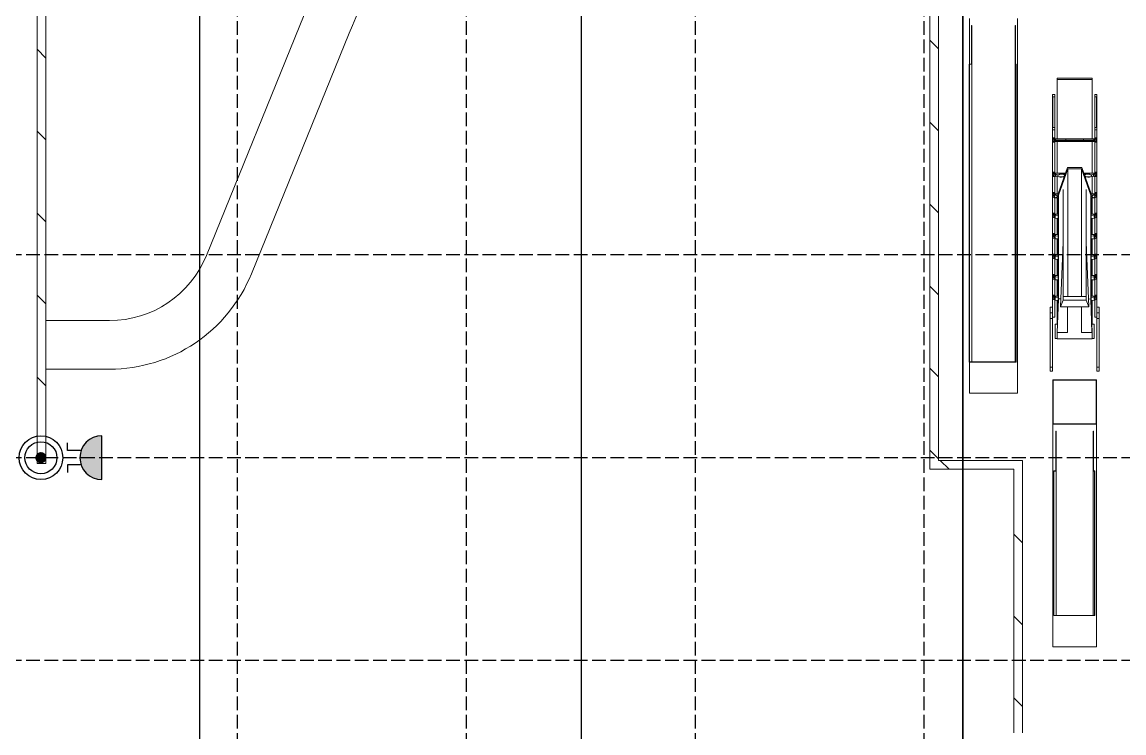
# Model space of a CAD drawing. Header units: millimetres. Extents: x 91119 to 792617, y 23924 to 150567.
# Drawn here: x 618279 to 656303, y 60536 to 85072 of the extents above; entities that cross this region are included whole.
import ezdxf

# ---------------------------------------------------------------- set-up
doc = ezdxf.new("R2010")
doc.units = ezdxf.units.MM
doc.header["$LTSCALE"] = 100
doc.linetypes.add('121217 IES and EMR$0$XKITLINE03', pattern=[6.299213, 4.724409, -1.574803])
doc.linetypes.add('DASHED', pattern=[19.05, 12.7, -6.35])
for name, color, linetype in [('121217 IES and EMR$0$grid', 8, 'Continuous'), ('121217 IES and EMR$0$Xref', 8, 'Continuous'), ('FA', 1, 'Continuous'), ('Fire Alarm', 1, 'Continuous')]:
    doc.layers.add(name, color=color, linetype=linetype)

msp = doc.modelspace()

# ---------------------------------------------------------------- hatches: boundary and pattern name
at = {"layer": 'Fire Alarm'}
h = msp.add_hatch(color=256, dxfattribs=at)
edge = h.paths.add_edge_path()
edge.add_line((621029, 69284), (621029, 70789))
edge.add_arc((621029, 70036), 753, 450, 630)

# ---------------------------------------------------------------- linework, layer by layer
at = {"layer": '121217 IES and EMR$0$grid', "linetype": '121217 IES and EMR$0$XKITLINE03'}
for p, q in [((625702, 128565), (625702, 30568)), ((633602, 128565), (633602, 30568)), ((641502, 128565), (641502, 30568)), ((649402, 128565), (649402, 30568)), ((768187, 77036), (614302, 77036)), ((768187, 70036), (614926, 70036)), ((768187, 63036), (616223, 63036))]:
    msp.add_line(p, q, dxfattribs=at)
at = {"layer": '121217 IES and EMR$0$Xref', "linetype": 'Continuous', "lineweight": 20}
for p, q in [((619102, 118536), (619102, 74769)), ((618802, 69836), (618802, 117236)), ((619102, 116936), (619102, 69836)), ((649602, 69636), (649602, 100040)), ((649902, 100340), (649902, 69936)), ((624640, 77017), (628012, 85316)), ((650977, 84292), (650977, 85190)), ((652627, 84292), (652627, 85190)), ((651044, 83623), (651044, 84953)), ((651044, 84953), (651052, 84953)), ((651052, 83615), (651052, 84953)), ((652552, 84953), (652560, 84953)), ((652552, 83615), (652552, 84953)), ((652560, 83623), (652560, 84953)), ((629567, 84684), (626195, 76385)), ((650977, 83623), (650977, 84292)), ((652627, 83585), (652627, 84292)), ((650967, 73335), (650967, 83623)), ((650967, 83623), (651044, 83623)), ((650976, 83615), (651052, 83615)), ((650976, 73343), (650976, 83615)), ((651052, 83615), (651052, 73343)), ((652552, 83615), (652552, 73343)), ((652552, 83615), (652579, 83615)), ((652560, 83623), (652587, 83623)), ((652579, 83615), (652579, 73343)), ((652587, 83623), (652587, 73335)), ((652627, 72585), (652627, 83585)), ((654002, 83083), (654002, 83131)), ((655202, 83131), (654002, 83131)), ((654002, 81038), (654002, 83083)), ((655202, 83083), (654002, 83083)), ((655202, 83083), (655202, 83131)), ((655202, 81038), (655202, 83083)), ((653837, 81356), (653837, 82568)), ((653837, 82568), (653912, 82568)), ((653912, 82568), (653912, 82492)), ((655367, 82568), (655292, 82568)), ((655292, 82568), (655292, 82492)), ((655367, 81356), (655367, 82568)), ((653843, 82419), (653843, 81504)), ((653912, 82492), (653855, 82492)), ((653912, 81432), (653912, 82492)), ((655292, 81432), (655292, 82492)), ((655292, 82492), (655349, 82492)), ((655361, 82419), (655361, 81504)), ((653855, 81432), (653912, 81432)), ((653912, 81432), (653912, 81356)), ((655349, 81432), (655292, 81432)), ((655292, 81432), (655292, 81356)), ((653837, 74884), (653837, 81356)), ((653912, 81356), (653837, 81356)), ((653847, 81073), (653907, 81073)), ((653847, 81072), (653847, 81073)), ((653847, 81072), (653847, 80924)), ((653893, 81072), (653847, 81072)), ((653868, 81039), (653868, 81032)), ((653876, 81036), (653876, 81035)), ((653877, 81035), (653877, 81036)), ((653886, 81032), (653886, 81039)), ((653901, 81065), (653901, 81071)), ((653907, 81065), (653901, 81065)), ((653901, 81065), (653901, 80992)), ((653901, 80992), (653901, 80915)), ((653901, 80992), (653907, 80992)), ((653907, 81073), (653907, 81065)), ((653907, 80994), (653907, 81065)), ((655297, 81038), (653907, 81038)), ((653929, 80994), (653907, 80994)), ((653907, 80992), (653907, 80986)), ((653912, 81038), (653912, 81356)), ((653929, 80994), (653930, 81020)), ((653936, 81023), (653930, 81020)), ((653936, 81020), (653930, 81020)), ((653941, 81020), (653934, 80994)), ((653936, 81020), (653934, 80994)), ((654297, 80994), (653934, 80994)), ((653941, 81023), (653936, 81023)), ((653936, 81020), (653941, 81023)), ((653941, 81023), (653941, 81020)), ((654302, 81023), (654297, 81023)), ((654297, 81023), (654297, 81020)), ((654302, 81020), (654297, 81020)), ((654297, 80994), (654297, 81020)), ((654302, 81020), (654302, 81023)), ((654302, 81020), (654302, 80994)), ((654901, 80994), (654302, 80994)), ((654901, 81023), (654901, 81020)), ((654906, 81023), (654901, 81023)), ((654906, 81020), (654901, 81020)), ((654901, 80994), (654901, 81020)), ((654906, 81020), (654906, 81023)), ((654906, 81020), (654906, 80994)), ((655269, 80994), (654906, 80994)), ((655262, 81023), (655262, 81020)), ((655262, 81023), (655268, 81020)), ((655267, 81023), (655262, 81023)), ((655269, 80994), (655262, 81020)), ((655273, 81020), (655267, 81023)), ((655269, 80994), (655268, 81020)), ((655273, 81020), (655268, 81020)), ((655273, 81020), (655274, 80994)), ((655297, 80994), (655274, 80994)), ((655292, 81038), (655292, 81356)), ((655292, 81356), (655367, 81356)), ((655297, 81073), (655357, 81073)), ((655297, 81065), (655297, 81073)), ((655297, 81065), (655297, 80994)), ((655303, 81065), (655297, 81065)), ((655297, 80992), (655303, 80992)), ((655297, 80986), (655297, 80992)), ((655303, 81071), (655303, 81065)), ((655303, 80992), (655303, 81065)), ((655303, 80992), (655303, 80915)), ((655357, 81072), (655311, 81072)), ((655318, 81039), (655318, 81032)), ((655326, 81036), (655326, 81035)), ((655327, 81035), (655327, 81036)), ((655336, 81032), (655336, 81039)), ((655357, 81073), (655357, 81072)), ((655357, 81072), (655357, 80924)), ((655367, 74884), (655367, 81356)), ((653893, 80924), (653847, 80924)), ((653868, 80958), (653868, 80965)), ((653876, 80962), (653876, 80961)), ((653877, 80961), (653877, 80962)), ((653886, 80965), (653886, 80958)), ((653907, 80915), (653901, 80915)), ((653907, 80986), (653907, 80985)), ((653907, 80986), (653929, 80986)), ((653907, 80985), (653907, 80915)), ((655297, 80954), (653907, 80954)), ((653912, 79854), (653912, 80954)), ((653927, 80959), (653929, 80986)), ((653933, 80959), (653927, 80959)), ((653934, 80986), (653933, 80959)), ((653933, 80959), (653941, 80964)), ((653934, 80986), (653941, 80966)), ((653934, 80986), (654297, 80986)), ((653941, 80966), (653941, 80964)), ((654002, 79854), (654002, 80954)), ((654297, 80959), (654297, 80986)), ((654302, 80959), (654297, 80959)), ((654302, 80986), (654901, 80986)), ((654302, 80986), (654302, 80959)), ((654359, 80967), (654359, 80959)), ((654844, 80967), (654359, 80967)), ((654844, 80959), (654359, 80959)), ((654844, 80959), (654844, 80967)), ((654901, 80959), (654901, 80986)), ((654906, 80959), (654901, 80959)), ((654906, 80986), (655269, 80986)), ((654906, 80986), (654906, 80959)), ((655202, 79854), (655202, 80954)), ((655262, 80966), (655269, 80986)), ((655262, 80966), (655262, 80964)), ((655262, 80964), (655271, 80959)), ((655271, 80959), (655269, 80986)), ((655276, 80959), (655271, 80959)), ((655275, 80986), (655297, 80986)), ((655275, 80986), (655276, 80959)), ((655292, 79854), (655292, 80954)), ((655297, 80985), (655297, 80986)), ((655297, 80985), (655297, 80915)), ((655303, 80915), (655297, 80915)), ((655357, 80924), (655311, 80924)), ((655318, 80958), (655318, 80965)), ((655326, 80962), (655326, 80961)), ((655327, 80961), (655327, 80962)), ((655336, 80965), (655336, 80958)), ((653847, 79890), (653907, 79890)), ((653847, 79889), (653847, 79890)), ((653847, 79889), (653847, 79741)), ((653893, 79889), (653847, 79889)), ((653868, 79855), (653868, 79848)), ((653876, 79853), (653876, 79852)), ((653877, 79852), (653877, 79853)), ((653886, 79848), (653886, 79855)), ((653901, 79880), (653901, 79887)), ((653901, 79880), (653901, 79819)), ((653907, 79880), (653901, 79880)), ((653907, 79890), (653907, 79880)), ((653907, 79880), (653907, 79823)), ((654289, 79854), (653907, 79854)), ((654035, 79137), (654360, 80053)), ((654361, 80005), (654039, 79093)), ((654360, 80053), (654844, 80053)), ((654361, 75604), (654361, 80005)), ((654842, 80005), (654361, 80005)), ((655165, 79093), (654842, 80005)), ((654842, 75604), (654842, 80005)), ((654844, 80053), (655168, 79137)), ((655297, 79854), (654914, 79854)), ((655297, 79890), (655357, 79890)), ((655297, 79880), (655297, 79890)), ((655297, 79880), (655297, 79823)), ((655303, 79880), (655297, 79880)), ((655303, 79887), (655303, 79880)), ((655303, 79880), (655303, 79819)), ((655357, 79889), (655311, 79889)), ((655318, 79855), (655318, 79848)), ((655326, 79853), (655326, 79852)), ((655327, 79852), (655327, 79853)), ((655336, 79848), (655336, 79855)), ((655357, 79890), (655357, 79889)), ((655357, 79889), (655357, 79741)), ((653893, 79741), (653847, 79741)), ((653868, 79774), (653868, 79781)), ((653870, 79742), (653872, 79803)), ((653875, 79742), (653870, 79742)), ((653936, 79840), (653872, 79803)), ((653878, 79803), (653872, 79803)), ((653878, 79803), (653875, 79742)), ((653875, 79742), (653941, 79780)), ((653878, 79803), (653941, 79839)), ((653901, 79757), (653901, 79732)), ((653907, 79732), (653901, 79732)), ((653907, 79761), (653907, 79732)), ((653912, 79147), (653912, 79763)), ((653938, 79770), (653924, 79770)), ((653928, 79742), (653949, 79803)), ((653939, 79742), (653928, 79742)), ((653941, 79837), (653933, 79805)), ((653977, 79805), (653933, 79805)), ((653933, 79805), (653941, 79783)), ((653941, 79839), (653936, 79840)), ((653961, 79803), (653939, 79742)), ((653939, 79742), (654024, 79749)), ((653941, 79839), (653941, 79837)), ((653941, 79783), (653941, 79780)), ((654078, 79813), (653949, 79803)), ((653961, 79803), (653949, 79803)), ((653961, 79803), (654075, 79812)), ((654002, 79147), (654002, 79747)), ((654282, 79835), (654136, 79823)), ((654143, 79722), (654245, 79730)), ((655068, 79823), (654921, 79835)), ((654958, 79730), (655060, 79722)), ((655254, 79803), (655125, 79813)), ((655129, 79812), (655242, 79803)), ((655179, 79749), (655264, 79742)), ((655202, 79147), (655202, 79747)), ((655270, 79805), (655226, 79805)), ((655254, 79803), (655242, 79803)), ((655264, 79742), (655242, 79803)), ((655254, 79803), (655276, 79742)), ((655267, 79840), (655262, 79839)), ((655262, 79839), (655262, 79837)), ((655262, 79839), (655326, 79803)), ((655270, 79805), (655262, 79837)), ((655262, 79783), (655270, 79805)), ((655262, 79783), (655262, 79780)), ((655262, 79780), (655329, 79742)), ((655276, 79742), (655264, 79742)), ((655279, 79770), (655266, 79770)), ((655331, 79803), (655267, 79840)), ((655292, 79147), (655292, 79763)), ((655297, 79761), (655297, 79732)), ((655303, 79732), (655297, 79732)), ((655303, 79757), (655303, 79732)), ((655357, 79741), (655311, 79741)), ((655331, 79803), (655326, 79803)), ((655329, 79742), (655326, 79803)), ((655334, 79742), (655329, 79742)), ((655331, 79803), (655334, 79742)), ((655336, 79781), (655336, 79774)), ((653847, 79183), (653907, 79183)), ((653847, 79182), (653847, 79183)), ((653847, 79182), (653847, 79034)), ((653893, 79182), (653847, 79182)), ((653936, 79133), (653862, 79090)), ((653897, 79092), (653863, 79090)), ((653867, 79090), (653941, 79132)), ((653868, 79148), (653868, 79141)), ((653869, 79089), (653896, 79091)), ((653876, 79146), (653876, 79145)), ((653877, 79145), (653877, 79146)), ((653886, 79141), (653886, 79148)), ((653901, 79173), (653901, 79181)), ((653901, 79173), (653901, 79112)), ((653907, 79173), (653901, 79173)), ((653907, 79183), (653907, 79173)), ((653907, 79173), (653907, 79116)), ((654039, 79147), (653907, 79147)), ((654035, 79109), (653907, 79099)), ((653917, 79002), (653910, 79094)), ((653918, 79003), (653911, 79094)), ((653941, 79130), (653934, 79101)), ((653941, 79132), (653936, 79133)), ((653941, 79132), (653941, 79130)), ((654035, 75514), (654035, 79137)), ((654039, 79093), (654035, 79137)), ((654039, 75513), (654039, 79093)), ((654202, 77478), (654202, 79296)), ((654202, 79296), (654208, 79296)), ((654208, 77474), (654208, 79296)), ((654996, 79296), (655002, 79296)), ((654996, 77474), (654996, 79296)), ((655002, 77478), (655002, 79296)), ((655297, 79147), (655165, 79147)), ((655168, 79137), (655165, 79093)), ((655165, 75513), (655165, 79093)), ((655168, 75514), (655168, 79137)), ((655297, 79099), (655168, 79109)), ((655267, 79133), (655262, 79132)), ((655262, 79132), (655262, 79130)), ((655262, 79132), (655337, 79090)), ((655270, 79101), (655262, 79130)), ((655341, 79090), (655267, 79133)), ((655292, 79094), (655285, 79003)), ((655294, 79094), (655287, 79002)), ((655297, 79183), (655357, 79183)), ((655297, 79173), (655297, 79183)), ((655297, 79173), (655297, 79116)), ((655303, 79173), (655297, 79173)), ((655303, 79181), (655303, 79173)), ((655303, 79173), (655303, 79112)), ((655341, 79090), (655306, 79092)), ((655307, 79091), (655334, 79089)), ((655357, 79182), (655311, 79182)), ((655318, 79148), (655318, 79141)), ((655326, 79146), (655326, 79145)), ((655327, 79145), (655327, 79146)), ((655336, 79141), (655336, 79148)), ((655357, 79183), (655357, 79182)), ((655357, 79182), (655357, 79034)), ((653862, 79034), (653847, 79034)), ((653862, 79090), (653862, 79031)), ((653862, 79090), (653867, 79090)), ((653862, 79031), (653863, 79031)), ((653863, 79090), (653863, 79030)), ((653863, 79090), (653900, 79076)), ((653863, 79030), (653904, 79016)), ((653867, 79090), (653867, 79090)), ((653905, 79076), (653869, 79089)), ((653905, 79076), (653900, 79076)), ((653904, 79026), (653900, 79076)), ((653908, 79039), (653904, 79026)), ((653904, 79026), (653904, 79016)), ((653904, 79016), (653908, 79016)), ((653905, 79076), (653908, 79039)), ((653908, 79039), (653908, 79016)), ((653912, 78440), (653912, 78997)), ((653914, 78997), (654035, 79007)), ((654002, 78440), (654002, 79004)), ((655168, 79007), (655289, 78997)), ((655202, 78440), (655202, 79004)), ((655292, 78440), (655292, 78997)), ((655295, 79039), (655298, 79076)), ((655295, 79039), (655295, 79016)), ((655300, 79026), (655295, 79039)), ((655295, 79016), (655300, 79016)), ((655334, 79089), (655298, 79076)), ((655304, 79076), (655298, 79076)), ((655304, 79076), (655300, 79026)), ((655300, 79016), (655341, 79030)), ((655300, 79026), (655300, 79016)), ((655304, 79076), (655341, 79090)), ((655337, 79090), (655337, 79090)), ((655337, 79090), (655341, 79090)), ((655341, 79090), (655341, 79030)), ((655341, 79090), (655341, 79031)), ((655357, 79034), (655341, 79034)), ((655341, 79031), (655341, 79031)), ((653847, 78476), (653907, 78476)), ((653847, 78475), (653847, 78476)), ((653847, 78475), (653847, 78327)), ((653893, 78475), (653847, 78475)), ((653936, 78426), (653862, 78383)), ((653862, 78383), (653862, 78324)), ((653862, 78383), (653867, 78383)), ((653917, 78387), (653863, 78383)), ((653863, 78383), (653863, 78324)), ((653863, 78383), (653904, 78368)), ((653867, 78383), (653941, 78426)), ((653867, 78383), (653867, 78383)), ((653868, 78442), (653868, 78435)), ((653869, 78382), (653918, 78386)), ((653908, 78369), (653869, 78382)), ((653876, 78439), (653876, 78438)), ((653877, 78438), (653877, 78439)), ((653886, 78435), (653886, 78442)), ((653901, 78466), (653901, 78474)), ((653901, 78466), (653901, 78406)), ((653907, 78466), (653901, 78466)), ((653904, 78368), (653908, 78369)), ((653904, 78368), (653904, 78309)), ((653907, 78476), (653907, 78466)), ((653907, 78466), (653907, 78409)), ((654035, 78440), (653907, 78440)), ((654035, 78402), (653907, 78392)), ((653908, 78369), (653908, 78309)), ((653941, 78423), (653934, 78394)), ((653941, 78426), (653936, 78426)), ((653941, 78426), (653941, 78423)), ((655297, 78440), (655168, 78440)), ((655297, 78392), (655168, 78402)), ((655262, 78426), (655262, 78423)), ((655267, 78426), (655262, 78426)), ((655262, 78426), (655337, 78383)), ((655270, 78394), (655262, 78423)), ((655341, 78383), (655267, 78426)), ((655334, 78382), (655295, 78369)), ((655295, 78369), (655295, 78309)), ((655295, 78369), (655300, 78368)), ((655297, 78466), (655297, 78476)), ((655297, 78476), (655357, 78476)), ((655303, 78466), (655297, 78466)), ((655297, 78466), (655297, 78409)), ((655300, 78368), (655341, 78383)), ((655300, 78368), (655300, 78309)), ((655303, 78474), (655303, 78466)), ((655303, 78466), (655303, 78406)), ((655341, 78383), (655306, 78385)), ((655307, 78384), (655334, 78382)), ((655357, 78475), (655311, 78475)), ((655318, 78442), (655318, 78435)), ((655326, 78439), (655326, 78438)), ((655327, 78438), (655327, 78439)), ((655336, 78435), (655336, 78442)), ((655337, 78383), (655337, 78383)), ((655337, 78383), (655341, 78383)), ((655341, 78383), (655341, 78324)), ((655341, 78383), (655341, 78324)), ((655357, 78476), (655357, 78475)), ((655357, 78475), (655357, 78327)), ((653862, 78327), (653847, 78327)), ((653862, 78324), (653863, 78324)), ((653863, 78324), (653904, 78309)), ((653904, 78309), (653908, 78309)), ((653912, 77734), (653912, 78326)), ((653914, 78290), (654035, 78300)), ((654002, 77734), (654002, 78297)), ((655168, 78300), (655289, 78290)), ((655202, 77734), (655202, 78297)), ((655292, 77734), (655292, 78291)), ((655295, 78309), (655300, 78309)), ((655300, 78309), (655341, 78324)), ((655357, 78327), (655341, 78327)), ((655341, 78324), (655341, 78324)), ((653847, 77769), (653907, 77769)), ((653847, 77768), (653847, 77769)), ((653847, 77768), (653847, 77620)), ((653893, 77768), (653847, 77768)), ((653862, 77620), (653847, 77620)), ((653936, 77719), (653862, 77677)), ((653862, 77677), (653862, 77617)), ((653862, 77677), (653867, 77676)), ((653862, 77617), (653863, 77617)), ((653917, 77680), (653863, 77676)), ((653863, 77676), (653863, 77617)), ((653863, 77676), (653904, 77661)), ((653863, 77617), (653904, 77602)), ((653867, 77676), (653941, 77719)), ((653867, 77676), (653867, 77676)), ((653868, 77735), (653868, 77728)), ((653869, 77675), (653918, 77679)), ((653908, 77662), (653869, 77675)), ((653876, 77732), (653876, 77731)), ((653877, 77731), (653877, 77732)), ((653886, 77728), (653886, 77735)), ((653901, 77759), (653901, 77767)), ((653901, 77759), (653901, 77699)), ((653907, 77759), (653901, 77759)), ((653904, 77661), (653908, 77662)), ((653904, 77661), (653904, 77602)), ((653904, 77602), (653908, 77603)), ((653907, 77769), (653907, 77759)), ((653907, 77759), (653907, 77702)), ((654035, 77734), (653907, 77734)), ((654035, 77695), (653907, 77685)), ((653908, 77662), (653908, 77603)), ((653912, 77027), (653912, 77620)), ((653914, 77584), (654035, 77593)), ((653941, 77716), (653934, 77687)), ((653941, 77719), (653936, 77719)), ((653941, 77719), (653941, 77716)), ((654002, 77027), (654002, 77590)), ((655297, 77734), (655168, 77734)), ((655297, 77685), (655168, 77695)), ((655168, 77593), (655289, 77584)), ((655202, 77027), (655202, 77590)), ((655262, 77719), (655262, 77716)), ((655267, 77719), (655262, 77719)), ((655262, 77719), (655337, 77676)), ((655270, 77687), (655262, 77716)), ((655341, 77677), (655267, 77719)), ((655292, 77027), (655292, 77584)), ((655334, 77675), (655295, 77662)), ((655295, 77662), (655295, 77603)), ((655295, 77662), (655300, 77661)), ((655295, 77603), (655300, 77602)), ((655297, 77759), (655297, 77769)), ((655297, 77769), (655357, 77769)), ((655303, 77759), (655297, 77759)), ((655297, 77759), (655297, 77702)), ((655300, 77661), (655341, 77676)), ((655300, 77661), (655300, 77602)), ((655300, 77602), (655341, 77617)), ((655303, 77767), (655303, 77759)), ((655303, 77759), (655303, 77699)), ((655341, 77676), (655306, 77679)), ((655307, 77678), (655334, 77675)), ((655357, 77768), (655311, 77768)), ((655318, 77735), (655318, 77728)), ((655326, 77732), (655326, 77731)), ((655327, 77731), (655327, 77732)), ((655336, 77728), (655336, 77735)), ((655337, 77676), (655341, 77677)), ((655337, 77676), (655337, 77676)), ((655341, 77677), (655341, 77617)), ((655341, 77676), (655341, 77617)), ((655357, 77620), (655341, 77620)), ((655341, 77617), (655341, 77617)), ((655357, 77769), (655357, 77768)), ((655357, 77768), (655357, 77620)), ((654202, 77478), (654108, 75240)), ((654208, 77474), (654114, 75248)), ((654208, 75475), (654208, 77474)), ((654996, 75475), (654996, 77474)), ((654996, 77474), (655089, 75248)), ((655002, 77478), (655096, 75240)), ((653847, 77062), (653907, 77062)), ((653847, 77061), (653847, 77062)), ((653847, 77061), (653847, 76913)), ((653893, 77061), (653847, 77061)), ((653862, 76913), (653847, 76913)), ((653936, 77012), (653862, 76970)), ((653862, 76970), (653862, 76911)), ((653862, 76970), (653867, 76970)), ((653862, 76911), (653863, 76911)), ((653917, 76973), (653863, 76969)), ((653863, 76969), (653863, 76910)), ((653863, 76969), (653904, 76955)), ((653863, 76910), (653904, 76895)), ((653867, 76970), (653941, 77012)), ((653867, 76970), (653867, 76969)), ((653868, 77028), (653868, 77021)), ((653869, 76969), (653918, 76972)), ((653908, 76955), (653869, 76969)), ((653876, 77025), (653876, 77024)), ((653877, 77024), (653877, 77025)), ((653886, 77021), (653886, 77028)), ((653901, 77052), (653901, 77060)), ((653901, 77052), (653901, 76992)), ((653907, 77052), (653901, 77052)), ((653904, 76955), (653904, 76895)), ((653904, 76955), (653908, 76955)), ((653904, 76895), (653908, 76896)), ((653907, 77062), (653907, 77052)), ((653907, 77052), (653907, 76995)), ((654035, 77027), (653907, 77027)), ((654035, 76988), (653907, 76978)), ((653908, 76955), (653908, 76896)), ((653912, 76320), (653912, 76913)), ((653914, 76877), (654035, 76886)), ((653941, 77009), (653934, 76981)), ((653941, 77012), (653936, 77012)), ((653941, 77012), (653941, 77009)), ((654002, 76320), (654002, 76884)), ((655297, 77027), (655168, 77027)), ((655297, 76978), (655168, 76988)), ((655168, 76886), (655289, 76877)), ((655202, 76320), (655202, 76884)), ((655262, 77012), (655262, 77009)), ((655267, 77012), (655262, 77012)), ((655262, 77012), (655337, 76970)), ((655270, 76981), (655262, 77009)), ((655341, 76970), (655267, 77012)), ((655292, 76320), (655292, 76877)), ((655334, 76969), (655295, 76955)), ((655295, 76955), (655295, 76896)), ((655295, 76955), (655300, 76955)), ((655295, 76896), (655300, 76895)), ((655297, 77052), (655297, 77062)), ((655297, 77062), (655357, 77062)), ((655303, 77052), (655297, 77052)), ((655297, 77052), (655297, 76995)), ((655300, 76955), (655341, 76969)), ((655300, 76955), (655300, 76895)), ((655300, 76895), (655341, 76910)), ((655303, 77060), (655303, 77052)), ((655303, 77052), (655303, 76992)), ((655341, 76969), (655306, 76972)), ((655307, 76971), (655334, 76969)), ((655357, 77061), (655311, 77061)), ((655318, 77028), (655318, 77021)), ((655326, 77025), (655326, 77024)), ((655327, 77024), (655327, 77025)), ((655336, 77021), (655336, 77028)), ((655337, 76970), (655337, 76969)), ((655337, 76970), (655341, 76970)), ((655341, 76970), (655341, 76911)), ((655341, 76969), (655341, 76910)), ((655357, 76913), (655341, 76913)), ((655341, 76911), (655341, 76911)), ((655357, 77062), (655357, 77061)), ((655357, 77061), (655357, 76913)), ((653847, 76356), (653907, 76356)), ((653847, 76355), (653847, 76356)), ((653847, 76355), (653847, 76207)), ((653893, 76355), (653847, 76355)), ((653862, 76207), (653847, 76207)), ((653936, 76305), (653862, 76263)), ((653862, 76263), (653862, 76204)), ((653862, 76263), (653867, 76263)), ((653862, 76204), (653863, 76204)), ((653917, 76266), (653863, 76262)), ((653863, 76262), (653863, 76203)), ((653863, 76262), (653904, 76248)), ((653863, 76203), (653904, 76189)), ((653867, 76263), (653941, 76305)), ((653867, 76263), (653867, 76263)), ((653868, 76321), (653868, 76314)), ((653869, 76262), (653918, 76266)), ((653908, 76248), (653869, 76262)), ((653876, 76319), (653876, 76318)), ((653877, 76318), (653877, 76319)), ((653886, 76314), (653886, 76321)), ((653901, 76346), (653901, 76353)), ((653901, 76346), (653901, 76285)), ((653907, 76346), (653901, 76346)), ((653904, 76248), (653904, 76189)), ((653904, 76248), (653908, 76248)), ((653904, 76189), (653908, 76189)), ((653907, 76356), (653907, 76346)), ((653907, 76346), (653907, 76288)), ((654035, 76320), (653907, 76320)), ((654035, 76282), (653907, 76272)), ((653908, 76248), (653908, 76189)), ((653912, 75613), (653912, 76206)), ((653914, 76170), (654035, 76179)), ((653941, 76302), (653934, 76274)), ((653941, 76305), (653936, 76305)), ((653941, 76305), (653941, 76302)), ((654002, 75613), (654002, 76177)), ((655297, 76320), (655168, 76320)), ((655297, 76272), (655168, 76282)), ((655168, 76179), (655289, 76170)), ((655202, 75613), (655202, 76177)), ((655262, 76305), (655262, 76302)), ((655267, 76305), (655262, 76305)), ((655262, 76305), (655337, 76263)), ((655270, 76274), (655262, 76302)), ((655341, 76263), (655267, 76305)), ((655292, 75613), (655292, 76170)), ((655334, 76262), (655295, 76248)), ((655295, 76248), (655295, 76189)), ((655295, 76248), (655300, 76248)), ((655295, 76189), (655300, 76189)), ((655297, 76346), (655297, 76356)), ((655297, 76356), (655357, 76356)), ((655303, 76346), (655297, 76346)), ((655297, 76346), (655297, 76288)), ((655300, 76248), (655341, 76262)), ((655300, 76248), (655300, 76189)), ((655300, 76189), (655341, 76203)), ((655303, 76353), (655303, 76346)), ((655303, 76346), (655303, 76285)), ((655341, 76262), (655306, 76265)), ((655307, 76264), (655334, 76262)), ((655357, 76355), (655311, 76355)), ((655318, 76321), (655318, 76314)), ((655326, 76319), (655326, 76318)), ((655327, 76318), (655327, 76319)), ((655336, 76314), (655336, 76321)), ((655337, 76263), (655337, 76263)), ((655337, 76263), (655341, 76263)), ((655341, 76263), (655341, 76204)), ((655341, 76262), (655341, 76203)), ((655357, 76207), (655341, 76207)), ((655341, 76204), (655341, 76204)), ((655357, 76356), (655357, 76355)), ((655357, 76355), (655357, 76207)), ((653847, 75649), (653907, 75649)), ((653847, 75648), (653847, 75649)), ((653847, 75648), (653847, 75500)), ((653893, 75648), (653847, 75648)), ((653862, 75500), (653847, 75500)), ((653936, 75598), (653862, 75556)), ((653862, 75556), (653862, 75497)), ((653862, 75556), (653867, 75556)), ((653862, 75497), (653863, 75497)), ((653917, 75560), (653863, 75555)), ((653863, 75555), (653863, 75496)), ((653863, 75555), (653904, 75541)), ((653863, 75496), (653904, 75482)), ((653867, 75556), (653941, 75598)), ((653867, 75556), (653867, 75556)), ((653868, 75614), (653868, 75607)), ((653869, 75555), (653918, 75559)), ((653908, 75541), (653869, 75555)), ((653876, 75612), (653876, 75611)), ((653877, 75611), (653877, 75612)), ((653886, 75607), (653886, 75614)), ((653901, 75639), (653901, 75646)), ((653901, 75639), (653901, 75578)), ((653907, 75639), (653901, 75639)), ((653904, 75541), (653904, 75482)), ((653904, 75541), (653908, 75541)), ((653904, 75482), (653908, 75482)), ((653907, 75649), (653907, 75639)), ((653907, 75639), (653907, 75582)), ((654035, 75613), (653907, 75613)), ((654035, 75575), (653907, 75565)), ((653908, 75541), (653908, 75482)), ((653912, 74884), (653912, 75499)), ((653914, 75463), (654034, 75472)), ((653941, 75596), (653934, 75567)), ((653941, 75598), (653936, 75598)), ((653941, 75598), (653941, 75596)), ((654002, 74354), (654046, 75514)), ((654002, 74356), (654039, 75513)), ((654002, 74647), (654002, 75470)), ((654028, 75169), (654035, 75514)), ((654039, 75513), (654035, 75514)), ((654039, 75513), (654046, 75514)), ((654120, 75519), (654046, 75514)), ((654114, 75248), (654207, 75474)), ((654207, 75474), (654208, 75475)), ((654207, 75474), (654996, 75474)), ((654208, 75604), (654996, 75604)), ((654996, 75475), (654996, 75474)), ((655089, 75248), (654996, 75474)), ((655165, 75513), (655084, 75519)), ((655168, 75514), (655165, 75513)), ((655190, 74354), (655165, 75513)), ((655297, 75613), (655168, 75613)), ((655297, 75565), (655168, 75575)), ((655198, 74354), (655168, 75514)), ((655169, 75472), (655289, 75463)), ((655202, 74647), (655202, 75470)), ((655262, 75598), (655262, 75596)), ((655267, 75598), (655262, 75598)), ((655262, 75598), (655337, 75556)), ((655270, 75567), (655262, 75596)), ((655341, 75556), (655267, 75598)), ((655292, 74884), (655292, 75463)), ((655334, 75555), (655295, 75541)), ((655295, 75541), (655295, 75482)), ((655295, 75541), (655300, 75541)), ((655295, 75482), (655300, 75482)), ((655297, 75639), (655297, 75649)), ((655297, 75649), (655357, 75649)), ((655303, 75639), (655297, 75639)), ((655297, 75639), (655297, 75582)), ((655300, 75541), (655341, 75555)), ((655300, 75541), (655300, 75482)), ((655300, 75482), (655341, 75496)), ((655303, 75646), (655303, 75639)), ((655303, 75639), (655303, 75578)), ((655341, 75555), (655306, 75558)), ((655307, 75557), (655334, 75555)), ((655357, 75648), (655311, 75648)), ((655318, 75614), (655318, 75607)), ((655326, 75612), (655326, 75611)), ((655327, 75611), (655327, 75612)), ((655336, 75607), (655336, 75614)), ((655337, 75556), (655337, 75556)), ((655337, 75556), (655341, 75556)), ((655341, 75556), (655341, 75497)), ((655341, 75555), (655341, 75496)), ((655357, 75500), (655341, 75500)), ((655341, 75497), (655341, 75497)), ((655357, 75649), (655357, 75648)), ((655357, 75648), (655357, 75500)), ((653762, 75236), (653762, 75039)), ((653762, 75236), (653837, 75236)), ((653762, 75039), (653837, 75039)), ((653762, 75039), (653762, 74842)), ((653837, 75236), (653837, 75039)), ((653837, 75039), (653837, 74842)), ((654028, 75169), (654028, 75167)), ((654108, 75240), (655096, 75240)), ((654114, 75248), (655089, 75248)), ((654351, 74354), (654359, 75240)), ((654833, 74354), (654840, 75240)), ((655202, 74354), (655182, 74964)), ((655367, 75039), (655367, 75236)), ((655442, 75236), (655367, 75236)), ((655442, 75039), (655367, 75039)), ((655367, 74842), (655367, 75039)), ((655442, 75039), (655442, 75236)), ((655442, 74842), (655442, 75039)), ((619102, 74769), (621300, 74769)), ((653762, 74842), (653837, 74842)), ((653762, 74842), (653837, 74842)), ((653762, 74842), (653762, 73166)), ((653762, 74842), (653762, 74842)), ((653912, 74884), (653837, 74884)), ((653837, 74842), (653837, 73166)), ((653837, 74842), (653837, 74842)), ((654011, 74647), (653927, 74647)), ((653927, 74647), (653927, 74147)), ((655277, 74647), (655192, 74647)), ((655277, 74647), (655277, 74147)), ((655292, 74884), (655367, 74884)), ((655442, 74842), (655367, 74842)), ((655442, 74842), (655367, 74842)), ((655367, 74842), (655367, 74842)), ((655367, 73166), (655367, 74842)), ((655442, 74842), (655442, 74842)), ((655442, 73166), (655442, 74842)), ((654002, 74356), (654002, 74354)), ((654002, 74354), (654351, 74354)), ((654002, 74139), (654002, 74354)), ((654833, 74354), (655190, 74354)), ((655190, 74354), (655198, 74354)), ((655198, 74354), (655202, 74354)), ((655202, 74356), (655201, 74362)), ((655202, 74356), (655202, 74354)), ((655202, 74139), (655202, 74354)), ((653927, 74147), (654002, 74147)), ((654002, 74139), (655202, 74139)), ((655202, 74147), (655277, 74147)), ((621300, 73091), (619102, 73091)), ((652587, 73335), (650967, 73335)), ((652579, 73343), (650976, 73343)), ((650977, 72585), (650977, 73335)), ((653762, 73166), (653837, 73166)), ((653762, 73166), (653762, 73166)), ((653762, 73018), (653762, 73166)), ((653762, 73166), (653837, 73166)), ((653762, 73018), (653837, 73018)), ((653837, 73166), (653837, 73166)), ((653837, 73018), (653837, 73166)), ((655442, 73166), (655367, 73166)), ((655367, 73166), (655367, 73018)), ((655367, 73166), (655367, 73166)), ((655442, 73166), (655367, 73166)), ((655442, 73018), (655367, 73018)), ((655442, 73166), (655442, 73018)), ((655442, 73166), (655442, 73166)), ((653852, 72728), (653852, 71190)), ((653852, 72728), (655352, 72728)), ((653860, 72709), (653860, 71209)), ((653860, 72709), (655344, 72709)), ((655344, 72709), (655344, 71209)), ((655352, 72728), (655352, 71190)), ((650977, 72585), (650977, 72260)), ((650977, 72260), (652627, 72260)), ((652627, 72585), (652627, 72260)), ((653852, 70292), (653852, 71190)), ((655352, 71190), (653852, 71190)), ((655344, 71209), (653860, 71209)), ((655352, 70292), (655352, 71190)), ((653952, 69585), (653952, 70953)), ((653952, 70953), (653960, 70953)), ((653960, 69577), (653960, 70953)), ((655244, 70953), (655252, 70953)), ((655244, 69577), (655244, 70953)), ((655252, 69585), (655252, 70953)), ((653852, 69585), (653852, 70292)), ((655352, 69585), (655352, 70292)), ((619102, 69836), (618802, 69836)), ((652502, 69636), (649602, 69636)), ((649902, 69936), (652802, 69936)), ((652502, 60536), (652502, 69636)), ((652802, 69936), (652802, 60536)), ((653852, 63835), (653852, 69585)), ((653878, 64585), (653878, 69585)), ((653878, 69585), (653952, 69585)), ((655252, 69585), (655294, 69585)), ((655294, 69585), (655294, 64585)), ((655352, 63835), (655352, 69585)), ((653888, 69577), (653960, 69577)), ((653888, 64593), (653888, 69577)), ((653960, 69577), (653960, 64593)), ((655244, 69577), (655244, 64593)), ((655244, 69577), (655285, 69577)), ((655285, 69577), (655285, 64593)), ((655294, 64585), (653878, 64585)), ((655285, 64593), (653888, 64593)), ((653852, 63835), (653852, 63510)), ((653852, 63510), (655352, 63510)), ((655352, 63835), (655352, 63510))]:
    msp.add_line(p, q, dxfattribs=at)
at = {"layer": '121217 IES and EMR$0$Xref', "linetype": 'Continuous', "lineweight": 0}
for p, q in [((649602, 84443), (649902, 84143)), ((651044, 84415), (651052, 84407)), ((618802, 84130), (619102, 83830)), ((652552, 84322), (652560, 84314)), ((650967, 83078), (650976, 83068)), ((652579, 82880), (652587, 82872)), ((655367, 82130), (655361, 82124)), ((649602, 81615), (649902, 81315)), ((650967, 81664), (650976, 81654)), ((652579, 81466), (652587, 81457)), ((618802, 81302), (619102, 81002)), ((654466, 80994), (654473, 80986)), ((654492, 80967), (654500, 80959)), ((650967, 80249), (650976, 80240)), ((652579, 80051), (652587, 80043)), ((654263, 79782), (654277, 79768)), ((649602, 78786), (649902, 78486)), ((650967, 78835), (650976, 78826)), ((655002, 78936), (654996, 78930)), ((618802, 78474), (619102, 78174)), ((652579, 78637), (652587, 78629)), ((654208, 78142), (654202, 78136)), ((650967, 77421), (650976, 77412)), ((652579, 77223), (652587, 77215)), ((655057, 76163), (655051, 76157)), ((649602, 75958), (649902, 75658)), ((650967, 76007), (650976, 75997)), ((652579, 75809), (652587, 75801)), ((618802, 75645), (619102, 75345)), ((654141, 75248), (654134, 75240)), ((650967, 74592), (650976, 74583)), ((652579, 74395), (652587, 74386)), ((649602, 73129), (649902, 72829)), ((652217, 73343), (652225, 73335)), ((618802, 72817), (619102, 72517)), ((654450, 72728), (654431, 72709)), ((653860, 72138), (653852, 72130)), ((655252, 70701), (655244, 70693)), ((618802, 69988), (618954, 69836)), ((649602, 70301), (649902, 70001)), ((649966, 69936), (650266, 69636)), ((652795, 69936), (652802, 69929)), ((653888, 69337), (653878, 69328)), ((655294, 67915), (655285, 67906)), ((652502, 67401), (652802, 67101)), ((653888, 66509), (653878, 66499)), ((655294, 65086), (655285, 65078)), ((652502, 64573), (652802, 64273)), ((654800, 64593), (654792, 64585)), ((652502, 61744), (652802, 61444))]:
    msp.add_line(p, q, dxfattribs=at)
at = {"layer": '121217 IES and EMR$0$Xref', "linetype": 'Continuous', "lineweight": 20}
for centre, radius, start, end in [((648539, 76976), 20478, 131.6871, 157.8892), ((621300, 78374), 3605, 270, 337.8892), ((621300, 78374), 5283, 270, 337.8892)]:
    msp.add_arc(centre, radius, start, end, dxfattribs=at)
for centre, major_axis, ratio, start_param, end_param in [((653855, 82419), (0, 72.7), 0.165048, 0, 1.570796), ((655349, 82419), (0, 72.7), 0.165048, 4.712389, 6.283185), ((653855, 81504), (0, 72.7), 0.165048, 1.570796, 3.141593), ((655349, 81504), (0, 72.7), 0.165048, 3.141593, 4.712389), ((653877, 81039), (9, 0), 0.986286, 0, 3.141593), ((653877, 81033), (9, 0), 0.986286, 3.141593, 6.283185), ((653877, 81032), (-9, 0), 0.986286, 0, 3.141593), ((653877, 81036), (-0.5, 0), 0.986286, 3.141593, 6.283185), ((653893, 81071), (8, 0), 0.165048, 0, 1.570796), ((655311, 81071), (8, 0), 0.165048, 1.570796, 3.141593), ((655327, 81039), (9, 0), 0.986286, 0, 3.141593), ((655327, 81033), (9, 0), 0.986286, 3.141593, 6.283185), ((655327, 81032), (-9, 0), 0.986286, 0, 3.141593), ((655327, 81036), (-0.5, 0), 0.986286, 3.141593, 6.283185), ((653877, 80965), (-9, 0), 0.986286, 3.141593, 6.283185), ((653877, 80959), (-9, 0), 0.986286, 0, 3.141593), ((653877, 80958), (9, 0), 0.986286, 3.141593, 6.283185), ((653877, 80962), (-0.5, 0), 0.986286, 3.141593, 6.283185), ((653893, 80923), (8, 0), 0.165048, 0, 1.570796), ((655311, 80923), (8, 0), 0.165048, 1.570796, 3.141593), ((655327, 80965), (-9, 0), 0.986286, 3.141593, 6.283185), ((655327, 80959), (-9, 0), 0.986286, 0, 3.141593), ((655327, 80958), (9, 0), 0.986286, 3.141593, 6.283185), ((655327, 80962), (-0.5, 0), 0.986286, 3.141593, 6.283185), ((653877, 79855), (9, 0), 0.986286, 0, 3.141593), ((653877, 79853), (-0.5, 0), 0.986286, 3.141593, 6.283185), ((653893, 79887), (8, 0), 0.165048, 0, 1.570796), ((655311, 79887), (8, 0), 0.165048, 1.570796, 3.141593), ((655327, 79855), (9, 0), 0.986286, 0, 3.141593), ((655327, 79853), (-0.5, 0), 0.986286, 3.141593, 6.283185), ((653877, 79849), (9, 0), 0.986286, 3.141593, 6.283185), ((653877, 79848), (-9, 0), 0.986286, 0, 3.141593), ((653877, 79781), (-9, 0), 0.986286, 5.299827, 6.283185), ((653877, 79775), (-9, 0), 0.986286, 0, 0.850055), ((653877, 79774), (9, 0), 0.986286, 3.141593, 3.984929), ((653893, 79739), (8, 0), 0.165048, 0, 1.570796), ((655311, 79739), (8, 0), 0.165048, 1.570796, 3.141593), ((655327, 79849), (9, 0), 0.986286, 3.141593, 6.283185), ((655327, 79848), (-9, 0), 0.986286, 0, 3.141593), ((655327, 79781), (-9, 0), 0.986286, 3.141593, 4.124951), ((655327, 79775), (-9, 0), 0.986286, 2.291538, 3.141593), ((655327, 79774), (9, 0), 0.986286, 5.439849, 6.283185), ((653877, 79148), (9, 0), 0.986286, 0, 3.141593), ((653877, 79142), (9, 0), 0.986286, 3.141593, 6.283185), ((653877, 79141), (-9, 0), 0.986286, 0, 3.141593), ((653877, 79146), (-0.5, 0), 0.986286, 3.141593, 6.283185), ((653908, 79048), (-3.7, 47.9), 0.416822, -0.270902, 0.764867), ((653893, 79181), (8, 0), 0.165048, 0, 1.570796), ((653910, 79048), (-3.9, 50.8), 0.416822, -0.282579, 0.557073), ((653882, 79046), (-122, -9), 0.416822, 1.853376, 4.42981), ((653882, 79046), (-118, -9), 0.416822, 1.862185, 4.421), ((655321, 79046), (122, -9), 0.416822, 1.853376, 4.42981), ((655321, 79046), (118, -9), 0.416822, 1.862185, 4.421), ((655293, 79048), (-3.9, -50.8), 0.416822, 2.555111, 3.424172), ((655296, 79048), (-3.7, -47.9), 0.416822, 2.376726, 3.412495), ((655311, 79181), (8, 0), 0.165048, 1.570796, 3.141593), ((655327, 79148), (9, 0), 0.986286, 0, 3.141593), ((655327, 79142), (9, 0), 0.986286, 3.141593, 6.283185), ((655327, 79141), (-9, 0), 0.986286, 0, 3.141593), ((655327, 79146), (-0.5, 0), 0.986286, 3.141593, 6.283185), ((653908, 79048), (-3.7, 47.9), 0.416822, 2.174155, 3.412495), ((653910, 79048), (-3.9, 50.8), 0.416822, 2.555111, 3.424172), ((655293, 79048), (-3.9, -50.8), 0.416822, -0.282579, 0.557073), ((655296, 79048), (-3.7, -47.9), 0.416822, -0.270902, 0.967438), ((653877, 78442), (9, 0), 0.986286, 0, 3.141593), ((653877, 78436), (9, 0), 0.986286, 3.141593, 6.283185), ((653877, 78435), (-9, 0), 0.986286, 0, 3.141593), ((653877, 78439), (-0.5, 0), 0.986286, 3.141593, 6.283185), ((653893, 78474), (8, 0), 0.165048, 0, 1.570796), ((653910, 78341), (3.9, -50.8), 0.416822, 0, 3.141593), ((655296, 78341), (-3.7, -47.9), 0.416822, 2.376726, 6.283185), ((655293, 78341), (3.9, 50.8), 0.416822, 0, 0.701314), ((655311, 78474), (8, 0), 0.165048, 1.570796, 3.141593), ((655327, 78442), (9, 0), 0.986286, 0, 3.141593), ((655327, 78436), (9, 0), 0.986286, 3.141593, 6.283185), ((655327, 78435), (-9, 0), 0.986286, 0, 3.141593), ((655327, 78439), (-0.5, 0), 0.986286, 3.141587, 6.283185), ((655293, 78341), (3.9, 50.8), 0.416822, 3.141593, 3.53493), ((655296, 78341), (-3.7, -47.9), 0.416822, 0, 0.967438), ((653877, 77735), (9, 0), 0.986286, 0, 3.141593), ((653877, 77729), (9, 0), 0.986286, 3.141593, 6.283185), ((653877, 77728), (-9, 0), 0.986286, 0, 3.141593), ((653877, 77732), (-0.5, 0), 0.986286, 3.141593, 6.283185), ((653893, 77767), (8, 0), 0.165048, 0, 1.570796), ((653910, 77634), (3.9, -50.8), 0.416822, 0, 3.141593), ((655296, 77634), (-3.7, -47.9), 0.416822, 2.376726, 6.283185), ((655293, 77634), (3.9, 50.8), 0.416822, 0, 0.701314), ((655293, 77634), (3.9, 50.8), 0.416822, 3.141593, 3.53493), ((655296, 77634), (-3.7, -47.9), 0.416822, 0, 0.967438), ((655311, 77767), (8, 0), 0.165048, 1.570796, 3.141593), ((655327, 77735), (9, 0), 0.986286, 0, 3.141593), ((655327, 77729), (9, 0), 0.986286, 3.141593, 6.283185), ((655327, 77728), (-9, 0), 0.986286, 0, 3.141593), ((655327, 77732), (-0.5, 0), 0.986286, 3.141587, 6.283185), ((653877, 77028), (9, 0), 0.986286, 0, 3.141593), ((653877, 77022), (9, 0), 0.986286, 3.141593, 6.283185), ((653877, 77021), (-9, 0), 0.986286, 0, 3.141593), ((653877, 77025), (-0.5, 0), 0.986286, 3.141593, 6.283185), ((653893, 77060), (8, 0), 0.165048, 0, 1.570796), ((653910, 76928), (3.9, -50.8), 0.416822, 0, 3.141593), ((655296, 76927), (-3.7, -47.9), 0.416822, 2.376726, 6.283185), ((655293, 76928), (3.9, 50.8), 0.416822, 0, 0.701314), ((655293, 76928), (3.9, 50.8), 0.416822, 3.141593, 3.53493), ((655296, 76927), (-3.7, -47.9), 0.416822, 0, 0.967438), ((655311, 77060), (8, 0), 0.165048, 1.570796, 3.141593), ((655327, 77028), (9, 0), 0.986286, 0, 3.141593), ((655327, 77022), (9, 0), 0.986286, 3.141593, 6.283185), ((655327, 77021), (-9, 0), 0.986286, 0, 3.141593), ((655327, 77025), (-0.5, 0), 0.986286, 3.141587, 6.283185), ((653877, 76321), (9, 0), 0.986286, 0, 3.141593), ((653877, 76315), (9, 0), 0.986286, 3.141593, 6.283185), ((653877, 76314), (-9, 0), 0.986286, 0, 3.141593), ((653877, 76319), (-0.5, 0), 0.986286, 3.141593, 6.283185), ((653893, 76353), (8, 0), 0.165048, 0, 1.570796), ((653910, 76221), (3.9, -50.8), 0.416822, 0, 3.141593), ((655296, 76221), (-3.7, -47.9), 0.416822, 2.376726, 6.283185), ((655293, 76221), (3.9, 50.8), 0.416822, 0, 0.701314), ((655293, 76221), (3.9, 50.8), 0.416822, 3.141593, 3.53493), ((655296, 76221), (-3.7, -47.9), 0.416822, 0, 0.967438), ((655311, 76353), (8, 0), 0.165048, 1.570796, 3.141593), ((655327, 76321), (9, 0), 0.986286, 0, 3.141593), ((655327, 76315), (9, 0), 0.986286, 3.141593, 6.283185), ((655327, 76314), (-9, 0), 0.986286, 0, 3.141593), ((655327, 76319), (-0.5, 0), 0.986286, 3.141587, 6.283185), ((653877, 75614), (9, 0), 0.986286, 0, 3.141593), ((653877, 75608), (9, 0), 0.986286, 3.141593, 6.283185), ((653877, 75607), (-9, 0), 0.986286, 0, 3.141593), ((653877, 75612), (-0.5, 0), 0.986286, 3.141593, 6.283185), ((653893, 75646), (8, 0), 0.165048, 0, 1.570796), ((653910, 75514), (3.9, -50.8), 0.416822, 0, 3.141593), ((655296, 75514), (-3.7, -47.9), 0.416822, 2.376726, 6.283185), ((655293, 75514), (3.9, 50.8), 0.416822, 0, 0.701314), ((655293, 75514), (3.9, 50.8), 0.416822, 3.141593, 3.53493), ((655296, 75514), (-3.7, -47.9), 0.416822, 0, 0.967438), ((655311, 75646), (8, 0), 0.165048, 1.570796, 3.141593), ((655327, 75614), (9, 0), 0.986286, 0, 3.141593), ((655327, 75608), (9, 0), 0.986286, 3.141593, 6.283185), ((655327, 75607), (-9, 0), 0.986286, 0, 3.141593), ((655327, 75612), (-0.5, 0), 0.986286, 3.141587, 6.283185)]:
    msp.add_ellipse(centre, major_axis=major_axis, ratio=ratio, start_param=start_param, end_param=end_param, dxfattribs=at)
for centre, major_axis, ratio in [((653877, 81035), (-0.5, 0), 0.986286), ((655327, 81035), (-0.5, 0), 0.986286), ((653877, 80961), (-0.5, 0), 0.986286), ((655327, 80961), (-0.5, 0), 0.986286), ((653877, 79852), (-0.5, 0), 0.986286), ((655327, 79852), (-0.5, 0), 0.986286), ((654140, 79773), (122, 9), 0.416822), ((654140, 79773), (118, 9), 0.416822), ((655064, 79773), (122, -9), 0.416822), ((655064, 79773), (118, -9), 0.416822), ((653877, 79145), (-0.5, 0), 0.986286), ((655327, 79145), (-0.5, 0), 0.986286), ((653877, 78438), (-0.5, 0), 0.986286), ((655327, 78438), (-0.5, 0), 0.986286), ((653877, 77731), (-0.5, 0), 0.986286), ((655327, 77731), (-0.5, 0), 0.986286), ((653877, 77024), (-0.5, 0), 0.986286), ((655327, 77024), (-0.5, 0), 0.986286), ((653877, 76318), (-0.5, 0), 0.986286), ((655327, 76318), (-0.5, 0), 0.986286), ((653877, 75611), (-0.5, 0), 0.986286), ((655327, 75611), (-0.5, 0), 0.986286)]:
    msp.add_ellipse(centre, major_axis=major_axis, ratio=ratio, dxfattribs=at)
for points, knots in [([(653913, 79097), (653912, 79097), (653912, 79097), (653912, 79097), (653912, 79097), (653911, 79097), (653911, 79097), (653911, 79097), (653911, 79097), (653910, 79097), (653910, 79096), (653910, 79096), (653910, 79096), (653910, 79095), (653910, 79095), (653910, 79095), (653910, 79095), (653910, 79094)], [0, 0, 0, 0, 0.125, 0.125, 0.25, 0.25, 0.375, 0.375, 0.5, 0.5, 0.625, 0.625, 0.75, 0.75, 0.875, 0.875, 1, 1, 1, 1]), ([(653913, 79096), (653913, 79096), (653912, 79096), (653912, 79096), (653912, 79096), (653912, 79096), (653912, 79096), (653912, 79095), (653911, 79095), (653911, 79095), (653911, 79095), (653911, 79095), (653911, 79095), (653911, 79095), (653911, 79095), (653911, 79094)], [0, 0, 0, 0, 0.25, 0.25, 0.375, 0.375, 0.5, 0.5, 0.625, 0.625, 0.75, 0.75, 0.875, 0.875, 1, 1, 1, 1]), ([(655294, 79094), (655294, 79095), (655294, 79095), (655294, 79095), (655294, 79095), (655294, 79096), (655294, 79096), (655293, 79096), (655293, 79097), (655293, 79097), (655293, 79097), (655292, 79097), (655292, 79097), (655292, 79097), (655291, 79097), (655291, 79097)], [0, 0, 0, 0, 0.125, 0.125, 0.25, 0.25, 0.375, 0.375, 0.5, 0.5, 0.625, 0.625, 0.75, 0.75, 1, 1, 1, 1]), ([(655292, 79094), (655292, 79095), (655292, 79095), (655292, 79095), (655292, 79095), (655292, 79095), (655292, 79095), (655292, 79096), (655291, 79096), (655291, 79096), (655291, 79096), (655291, 79096), (655291, 79096), (655291, 79096)], [0, 0, 0, 0, 0.125, 0.125, 0.25, 0.25, 0.5, 0.5, 0.75, 0.75, 0.875, 0.875, 1, 1, 1, 1]), ([(653917, 79002), (653917, 79002), (653917, 79002), (653917, 79001), (653917, 79001), (653917, 79001), (653917, 79001), (653917, 79000), (653918, 79000), (653918, 79000), (653918, 79000), (653919, 79000), (653919, 79000), (653919, 79000), (653919, 79000), (653920, 79000), (653920, 79000), (653920, 79000)], [0, 0, 0, 0, 0.125, 0.125, 0.25, 0.25, 0.375, 0.375, 0.5, 0.5, 0.625, 0.625, 0.75, 0.75, 0.875, 0.875, 1, 1, 1, 1]), ([(653918, 79003), (653918, 79002), (653918, 79002), (653918, 79002), (653919, 79002), (653919, 79002), (653919, 79002), (653919, 79001), (653919, 79001), (653919, 79001), (653919, 79001), (653919, 79001), (653920, 79001), (653920, 79001), (653920, 79001), (653920, 79001)], [0, 0, 0, 0, 0.25, 0.25, 0.375, 0.375, 0.5, 0.5, 0.625, 0.625, 0.75, 0.75, 0.875, 0.875, 1, 1, 1, 1]), ([(655283, 79001), (655284, 79001), (655284, 79001), (655284, 79001), (655284, 79001), (655285, 79002), (655285, 79002), (655285, 79002), (655285, 79002), (655285, 79002), (655285, 79002), (655285, 79003)], [0, 0, 0, 0, 0.25, 0.25, 0.5, 0.5, 0.625, 0.625, 0.75, 0.75, 1, 1, 1, 1]), ([(655283, 79000), (655283, 79000), (655284, 79000), (655284, 79000), (655284, 79000), (655285, 79000), (655285, 79000), (655285, 79000), (655285, 79000), (655286, 79000), (655286, 79000), (655286, 79001), (655286, 79001), (655287, 79001), (655287, 79001), (655287, 79002), (655287, 79002), (655287, 79002)], [0, 0, 0, 0, 0.125, 0.125, 0.25, 0.25, 0.375, 0.375, 0.5, 0.5, 0.625, 0.625, 0.75, 0.75, 0.875, 0.875, 1, 1, 1, 1]), ([(655276, 78341), (655276, 78347), (655278, 78357), (655282, 78371), (655285, 78375), (655286, 78377)], [0, 0, 0, 0, 0.388786, 0.79036, 1, 1, 1, 1]), ([(655276, 77634), (655276, 77640), (655278, 77650), (655282, 77664), (655285, 77668), (655286, 77670)], [0, 0, 0, 0, 0.388786, 0.79036, 1, 1, 1, 1]), ([(655276, 76927), (655276, 76933), (655278, 76943), (655282, 76957), (655285, 76961), (655286, 76963)], [0, 0, 0, 0, 0.388786, 0.79036, 1, 1, 1, 1]), ([(655276, 76220), (655276, 76226), (655278, 76236), (655282, 76250), (655285, 76255), (655286, 76256)], [0, 0, 0, 0, 0.388786, 0.79036, 1, 1, 1, 1]), ([(655276, 75513), (655276, 75519), (655278, 75530), (655282, 75543), (655285, 75548), (655286, 75550)], [0, 0, 0, 0, 0.388786, 0.79036, 1, 1, 1, 1])]:
    msp.add_open_spline(points, degree=3, knots=knots, dxfattribs=at)
for points in [[(655286, 78377), (655286, 78378), (655287, 78379), (655287, 78380)], [(655286, 77670), (655286, 77671), (655287, 77672), (655287, 77673)], [(655286, 76963), (655286, 76964), (655287, 76965), (655287, 76966)], [(655286, 76256), (655286, 76258), (655287, 76259), (655287, 76259)], [(655286, 75550), (655286, 75551), (655287, 75552), (655287, 75553)]]:
    msp.add_open_spline(points, degree=3, dxfattribs=at)
at = {"layer": 'FA', "linetype": 'DASHED', "ltscale": 0.5, "const_width": 50}
for points in [[(630822, 116172), (630822, 115743, -0.414214), (630622, 115543), (624610, 115543, 0.414214), (624410, 115343), (624410, 36437)], [(631164, 116172), (631164, 115743, 0.414214), (631364, 115543), (637376, 115543, -0.414214), (637576, 115343), (637576, 36437)]]:
    msp.add_lwpolyline(points, format="xyb", dxfattribs=at)
msp.add_lwpolyline([(650743, 36437), (650743, 114001)], dxfattribs=at)
at = {"layer": 'Fire Alarm'}
for p, q in [((621029, 69284), (621029, 70789)), ((619846, 70282), (619846, 70549)), ((620317, 70282), (619846, 70282)), ((620317, 69791), (619846, 69791)), ((619846, 69791), (619846, 69524))]:
    msp.add_line(p, q, dxfattribs=at)
at = {"layer": 'Fire Alarm', "const_width": 192}
msp.add_lwpolyline([(618835, 70036, 1), (619027, 70036, 1)], format="xyb", close=True, dxfattribs=at)
at = {"layer": 'Fire Alarm'}
for radius in [753, 553]:
    msp.add_circle((618931, 70036), radius, dxfattribs=at)
msp.add_arc((621029, 70036), 753, 90, 270, dxfattribs=at)

doc.saveas('drawing.dxf')
